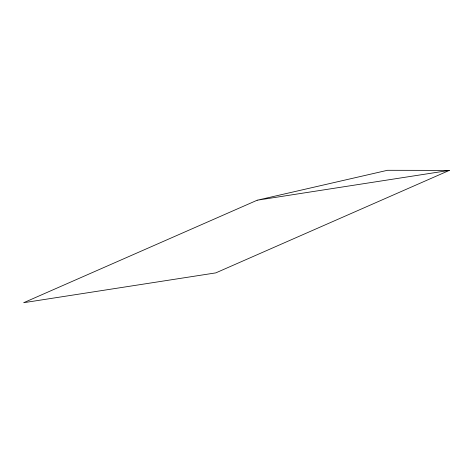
<?xml version="1.0" encoding="UTF-8"?>
<svg xmlns="http://www.w3.org/2000/svg" width="473" height="473" viewBox="0 0 473 473"><rect width="100%" height="100%" fill="white"/><g stroke="black" fill="none" stroke-linecap="round" stroke-linejoin="round"><path stroke-width="0.71" d="M257.188 200.221L23.65 302.708L215.812 272.88L449.35 170.392L387.482 170.292L257.188 200.221L449.35 170.392"/></g></svg>
